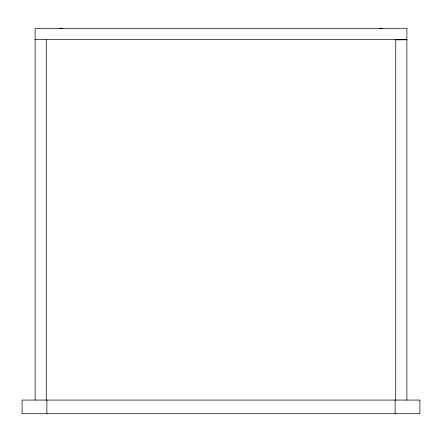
<?xml version="1.0" encoding="UTF-8"?>
<svg xmlns="http://www.w3.org/2000/svg" width="442" height="442" viewBox="0 0 442 442"><rect width="100%" height="100%" fill="white"/><g stroke="black" fill="none" stroke-linecap="round" stroke-linejoin="round"><path stroke-width="0.66" d="M35.111 39.449L406.889 39.449M395.734 39.819L406.889 39.819M406.889 400.071L406.889 28.294L35.111 28.294L35.111 400.071M395.734 39.449L395.734 400.071M395.115 400.071L395.115 413.706M46.885 400.071L46.885 413.706M46.266 39.449L46.266 400.071M59.2 28.371A24.785 24.785 0 0 1 63.073 28.371M378.927 28.371A24.785 24.785 0 0 1 382.8 28.371M419.9 400.071L22.1 400.071L22.1 413.706L419.9 413.706L419.9 400.071"/></g></svg>
